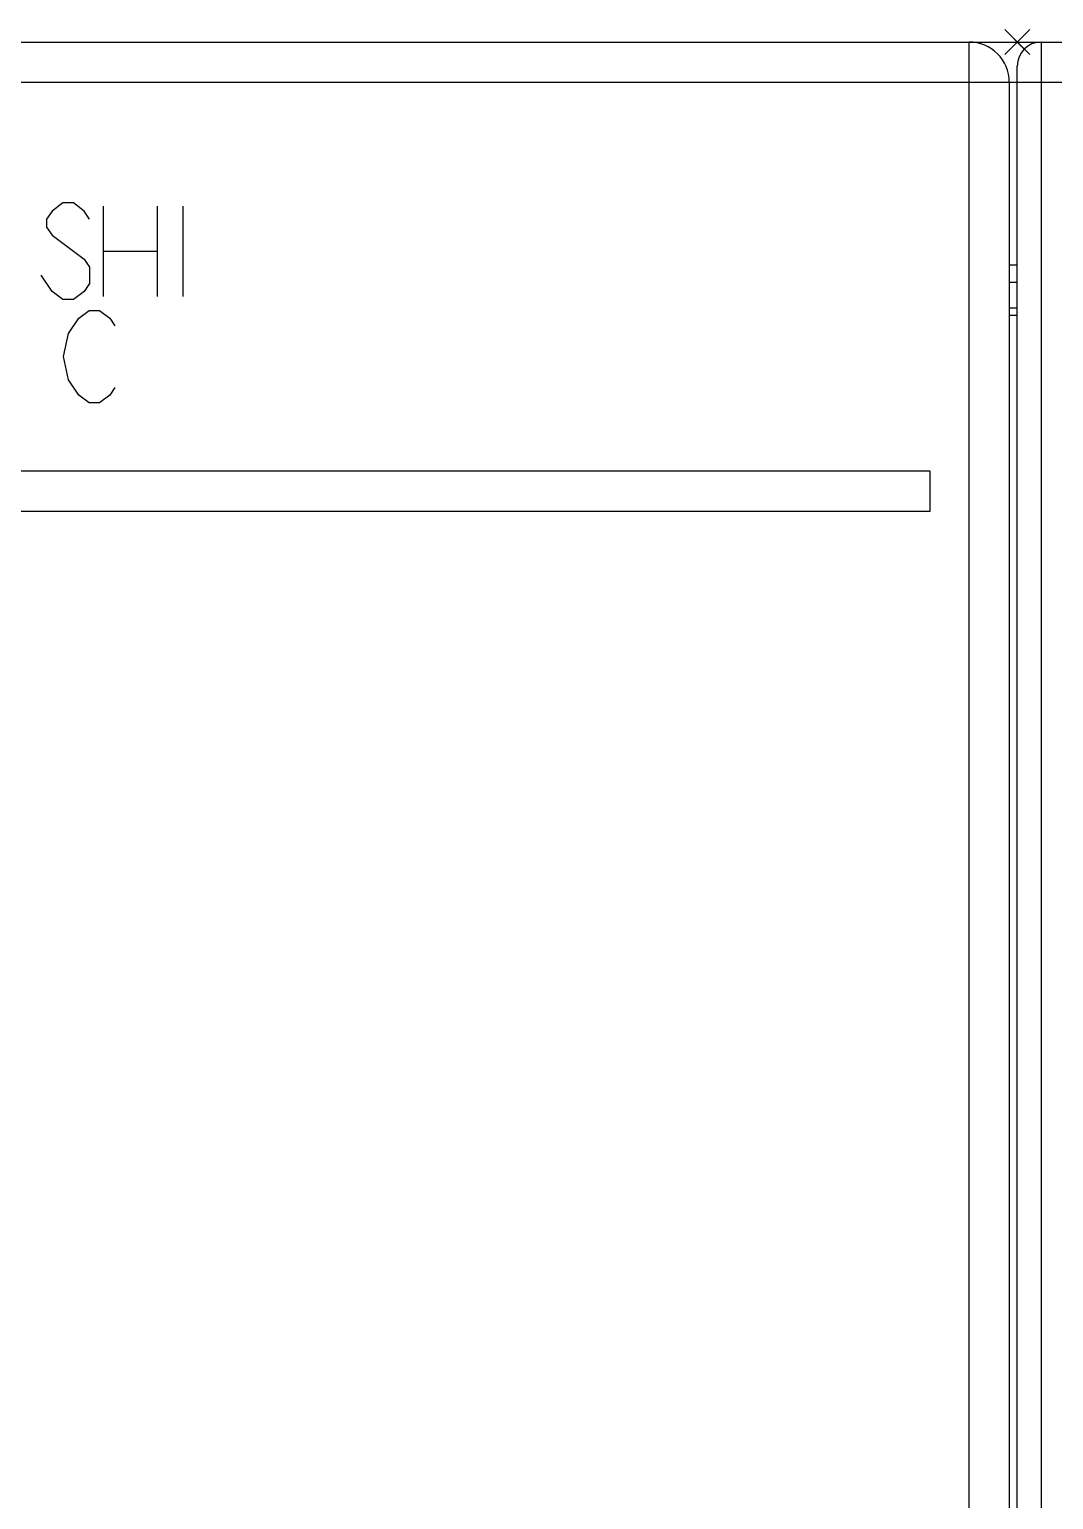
# Model space of a CAD drawing. Extents: x 174.2 to 222.4, y 163.3 to 260.6.
# Drawn here: x 186.08 to 198.83, y 239.5 to 257.79 of the extents above; entities that cross this region are included whole.
import ezdxf

# ---------------------------------------------------------------- set-up
doc = ezdxf.new("R2010")
doc.units = 0
doc.header["$LTSCALE"] = 23.1
doc.layers.get('0').update_dxf_attribs({"linetype": 'CONTINUOUS'})

msp = doc.modelspace()

# ---------------------------------------------------------------- linework, layer by layer
at = {"color": 7, "linetype": 'Continuous'}
for p, q in [((198.53, 257.792), (198.217, 257.479)), ((198.53, 257.792), (198.217, 257.479)), ((198.461, 257.547), (198.217, 257.792)), ((198.53, 257.479), (198.217, 257.792)), ((174.673, 257.635), (221.773, 257.635)), ((197.773, 224.535), (197.773, 257.635)), ((198.673, 224.635), (198.673, 257.635)), ((198.373, 224.635), (198.373, 257.335)), ((174.173, 257.135), (222.273, 257.135)), ((198.273, 257.135), (198.273, 224.835)), ((186.493, 255.632), (186.36, 255.532)), ((186.627, 255.632), (186.493, 255.632)), ((186.76, 255.532), (186.627, 255.632)), ((186.996, 255.592), (186.996, 254.47)), ((187.67, 255.592), (187.67, 254.47)), ((187.988, 255.592), (187.988, 254.47)), ((186.36, 255.532), (186.293, 255.432)), ((186.293, 255.432), (186.293, 255.332)), ((186.827, 255.432), (186.76, 255.532)), ((186.293, 255.332), (186.36, 255.232)), ((186.36, 255.232), (186.76, 254.932)), ((186.996, 255.031), (187.67, 255.031)), ((186.76, 254.932), (186.827, 254.832)), ((186.827, 254.832), (186.827, 254.632)), ((198.373, 254.86), (198.273, 254.86)), ((186.36, 254.532), (186.226, 254.732)), ((186.493, 254.432), (186.36, 254.532)), ((186.76, 254.532), (186.627, 254.432)), ((186.827, 254.632), (186.76, 254.532)), ((198.273, 254.648), (198.373, 254.648)), ((186.627, 254.432), (186.493, 254.432)), ((186.694, 254.2), (186.822, 254.296)), ((186.822, 254.296), (186.95, 254.296)), ((186.95, 254.296), (187.078, 254.2)), ((198.373, 254.323), (198.273, 254.323)), ((186.566, 254.008), (186.694, 254.2)), ((187.078, 254.2), (187.142, 254.104)), ((198.273, 254.235), (198.373, 254.235)), ((186.502, 253.721), (186.566, 254.008)), ((186.566, 253.433), (186.502, 253.721)), ((186.694, 253.241), (186.566, 253.433)), ((186.822, 253.146), (186.694, 253.241)), ((187.078, 253.241), (186.95, 253.146)), ((187.142, 253.337), (187.078, 253.241)), ((186.95, 253.146), (186.822, 253.146)), ((197.291, 252.296), (175.191, 252.296)), ((197.291, 251.796), (197.291, 252.296)), ((175.191, 251.796), (197.291, 251.796))]:
    msp.add_line(p, q, dxfattribs=at)
for centre, radius, start, end in [((197.773, 257.135), 0.5, 0, 90), ((198.673, 257.335), 0.3, 90, 180)]:
    msp.add_arc(centre, radius, start, end, dxfattribs=at)

doc.saveas('drawing.dxf')
